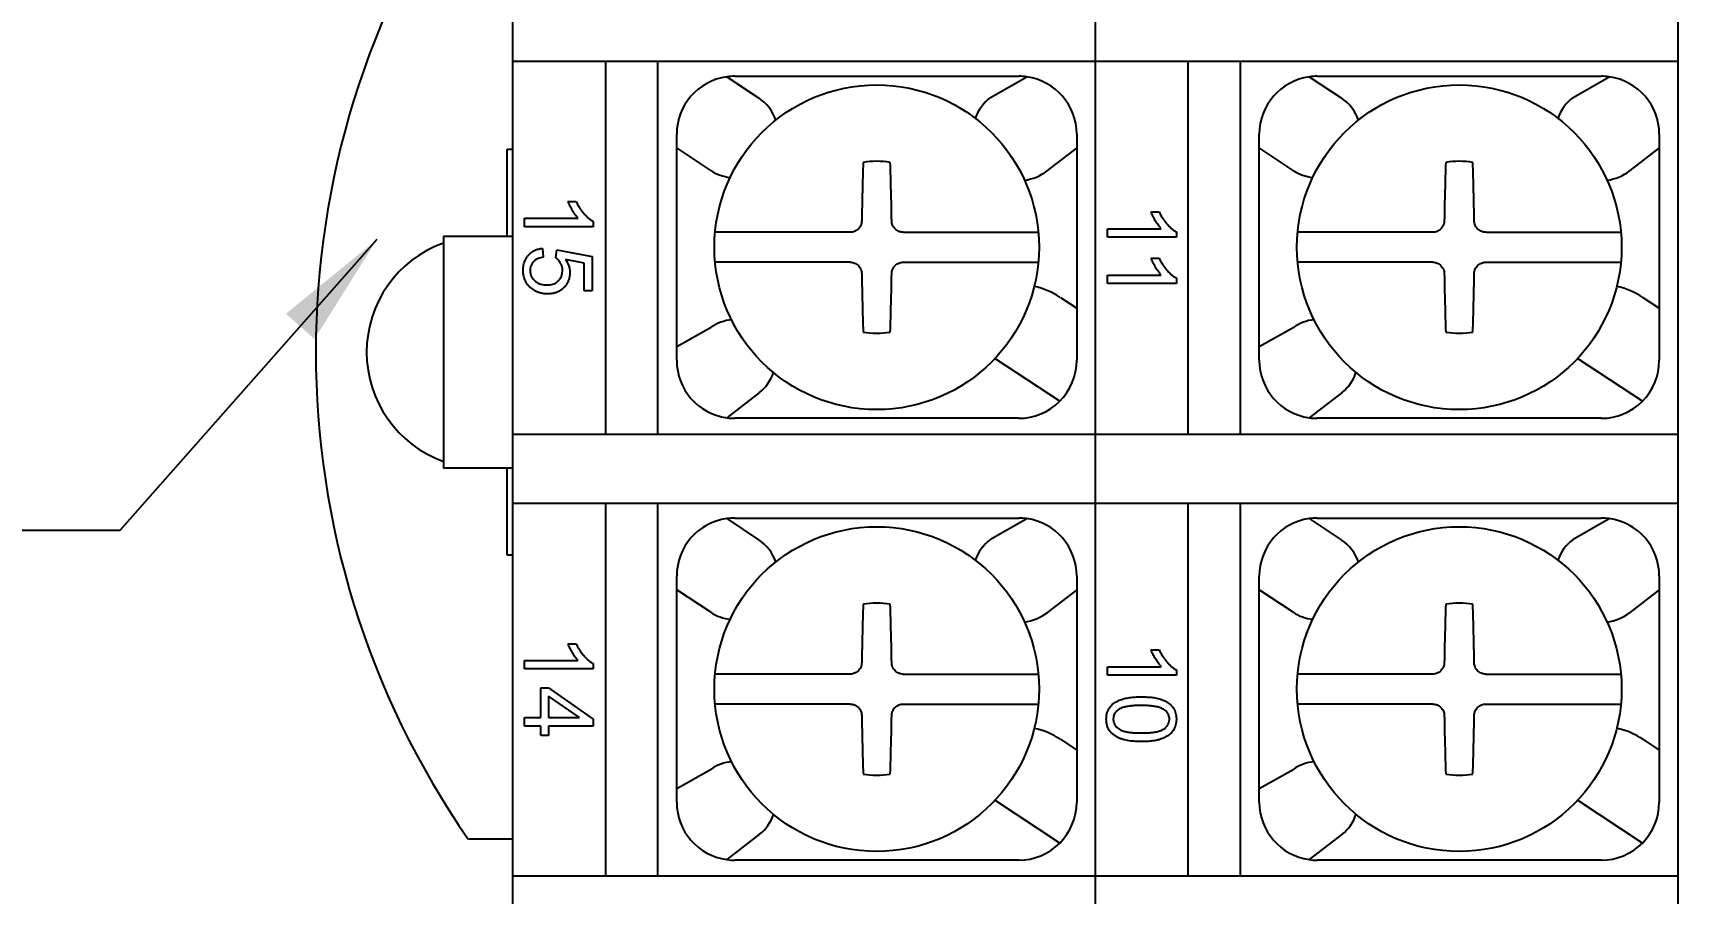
# Model space of a CAD drawing. Header units: millimetres. Extents: x 3108 to 3521, y -1583 to -1296.
# Drawn here: x 3199.62 to 3228, y -1423.5 to -1408.67 of the extents above; entities that cross this region are included whole.
import ezdxf

# ---------------------------------------------------------------- set-up
doc = ezdxf.new("R2010")
doc.units = ezdxf.units.MM
doc.styles.add('굴림', font='', dxfattribs={"width": 0.9})
doc.styles.get('굴림').set_extended_font_data('GulimChe')
doc.dimstyles.new('ISO-25', dxfattribs={"dimtxt": 1.7, "dimasz": 2, "dimexe": 1.25, "dimexo": 2, "dimtad": 1, "dimzin": 9, "dimdsep": 46, "dimtxsty": '굴림', "dimcen": 2.5, "dimclrd": 4, "dimclre": 4, "dimclrt": 4, "dimadec": 0, "dimazin": 0, "dimtfac": 1, "dimtmove": 0, "dimatfit": 3, "dimfxl": 1, "dimarcsym": 0})

# ---------------------------------------------------------------- blocks, each defined once
blk = doc.blocks.new('*D47')
at = {"color": 4, "lineweight": -2, "ltscale": 0.3, "transparency": 16777216}
for p, q in [((3195.807, -1424.073), (3195.807, -1422.073)), ((3201.405, -1426.073), (3194.557, -1426.073)), ((3195.807, -1426.073), (3195.807, -1430.273)), ((3201.405, -1430.273), (3194.557, -1430.273)), ((3195.807, -1432.273), (3195.807, -1434.273))]:
    blk.add_line(p, q, dxfattribs=at)
at = {"color": 4, "ltscale": 0.3, "transparency": 16777216}
for points in [[(3195.474, -1424.073), (3196.141, -1424.073), (3195.807, -1426.073)], [(3195.474, -1432.273), (3196.141, -1432.273), (3195.807, -1430.273)]]:
    blk.add_solid(points, dxfattribs=at)
at = {"layer": 'DEFPOINTS', "color": 0, "ltscale": 0.3, "transparency": 16777216}
for p in [(3203.405, -1426.073), (3195.807, -1430.273), (3203.405, -1430.273)]:
    blk.add_point(p, dxfattribs=at)
at = {"color": 4, "ltscale": 0.3, "transparency": 16777216, "insert": (3194.311, -1428.173), "char_height": 1.7, "attachment_point": 5, "rotation": 90, "style": '굴림'}
blk.add_mtext('4.2', dxfattribs=at)

msp = doc.modelspace()

# ---------------------------------------------------------------- linework, layer by layer
for p, q in [((3228.005, -1432.173), (3228.005, -1400.173)), ((3207.905, -1409.16), (3207.905, -1407.965)), ((3217.955, -1409.159), (3217.955, -1407.966)), ((3207.905, -1409.156), (3228.005, -1409.156)), ((3207.905, -1409.171), (3207.905, -1409.16)), ((3207.905, -1409.179), (3207.905, -1409.171)), ((3207.905, -1415.567), (3207.905, -1409.179)), ((3209.505, -1415.59), (3209.505, -1409.156)), ((3210.405, -1415.59), (3210.405, -1409.156)), ((3211.592, -1409.422), (3212.143, -1409.787)), ((3211.73, -1409.413), (3216.63, -1409.413)), ((3216.142, -1409.78), (3216.768, -1409.422)), ((3217.955, -1415.59), (3217.955, -1409.156)), ((3219.555, -1415.59), (3219.555, -1409.156)), ((3220.455, -1415.59), (3220.455, -1409.156)), ((3221.642, -1409.422), (3222.193, -1409.787)), ((3221.78, -1409.413), (3226.68, -1409.413)), ((3226.192, -1409.78), (3226.818, -1409.422)), ((3210.73, -1410.651), (3210.73, -1410.413)), ((3217.63, -1410.413), (3217.63, -1410.651)), ((3220.78, -1410.651), (3220.78, -1410.413)), ((3227.68, -1410.413), (3227.68, -1410.651)), ((3207.805, -1412.173), (3207.805, -1410.673)), ((3207.805, -1410.673), (3207.905, -1410.673)), ((3211.316, -1411.038), (3210.73, -1410.651)), ((3210.73, -1414.075), (3210.73, -1410.651)), ((3217.63, -1410.651), (3217.117, -1411.046)), ((3217.63, -1410.651), (3217.63, -1413.414)), ((3221.366, -1411.038), (3220.78, -1410.651)), ((3220.78, -1414.075), (3220.78, -1410.651)), ((3227.68, -1410.651), (3227.167, -1411.046)), ((3227.68, -1410.651), (3227.68, -1413.414)), ((3208.853, -1411.573), (3208.994, -1411.573)), ((3208.101, -1412.01), (3208.101, -1411.864)), ((3208.101, -1411.864), (3209.028, -1411.864)), ((3209.291, -1411.916), (3209.291, -1412.01)), ((3218.912, -1411.753), (3219.052, -1411.753)), ((3206.705, -1412.173), (3207.905, -1412.173)), ((3206.705, -1412.173), (3206.705, -1416.173)), ((3209.291, -1412.01), (3208.101, -1412.01)), ((3218.16, -1412.044), (3219.087, -1412.044)), ((3218.16, -1412.19), (3218.16, -1412.044)), ((3219.35, -1412.19), (3218.16, -1412.19)), ((3219.35, -1412.096), (3219.35, -1412.19)), ((3208.412, -1412.382), (3208.425, -1412.535)), ((3208.644, -1412.545), (3208.662, -1412.408)), ((3208.662, -1412.408), (3209.27, -1412.523)), ((3209.27, -1412.523), (3209.27, -1413.112)), ((3218.912, -1412.551), (3219.052, -1412.551)), ((3209.131, -1412.64), (3208.813, -1412.576)), ((3209.131, -1413.112), (3209.131, -1412.64)), ((3209.27, -1413.112), (3209.131, -1413.112)), ((3218.16, -1412.842), (3219.087, -1412.842)), ((3218.16, -1412.988), (3218.16, -1412.842)), ((3219.35, -1412.988), (3218.16, -1412.988)), ((3219.35, -1412.894), (3219.35, -1412.988)), ((3217.348, -1413.227), (3217.63, -1413.414)), ((3227.398, -1413.227), (3227.68, -1413.414)), ((3217.63, -1413.414), (3217.63, -1414.313)), ((3227.68, -1413.414), (3227.68, -1414.313)), ((3210.73, -1414.075), (3211.323, -1413.743)), ((3220.78, -1414.075), (3221.373, -1413.743)), ((3210.73, -1414.313), (3210.73, -1414.075)), ((3220.78, -1414.313), (3220.78, -1414.075)), ((3217.338, -1415.019), (3216.22, -1414.28)), ((3227.388, -1415.019), (3226.27, -1414.28)), ((3212.157, -1414.867), (3211.592, -1415.303)), ((3222.207, -1414.867), (3221.642, -1415.303)), ((3216.63, -1415.313), (3211.73, -1415.313)), ((3226.68, -1415.313), (3221.78, -1415.313)), ((3207.905, -1415.574), (3207.905, -1415.567)), ((3207.905, -1415.585), (3207.905, -1415.574)), ((3207.905, -1416.78), (3207.905, -1415.585)), ((3228.005, -1415.59), (3207.905, -1415.59)), ((3217.955, -1415.574), (3217.955, -1415.566)), ((3217.955, -1415.586), (3217.955, -1415.574)), ((3217.955, -1416.779), (3217.955, -1415.586)), ((3207.905, -1416.173), (3206.705, -1416.173)), ((3207.805, -1417.673), (3207.805, -1416.173)), ((3207.905, -1416.776), (3228.005, -1416.776)), ((3207.905, -1416.791), (3207.905, -1416.78)), ((3207.905, -1416.799), (3207.905, -1416.791)), ((3207.905, -1423.187), (3207.905, -1416.799)), ((3209.505, -1423.21), (3209.505, -1416.776)), ((3210.405, -1423.21), (3210.405, -1416.776)), ((3217.955, -1423.186), (3217.955, -1416.776)), ((3219.555, -1423.21), (3219.555, -1416.776)), ((3220.455, -1423.21), (3220.455, -1416.776)), ((3211.592, -1417.042), (3212.143, -1417.407)), ((3211.73, -1417.033), (3216.63, -1417.033)), ((3216.142, -1417.4), (3216.768, -1417.042)), ((3221.642, -1417.042), (3222.193, -1417.407)), ((3221.78, -1417.033), (3226.68, -1417.033)), ((3226.192, -1417.4), (3226.818, -1417.042)), ((3207.905, -1417.673), (3207.805, -1417.673)), ((3210.73, -1418.271), (3210.73, -1418.033)), ((3217.63, -1418.033), (3217.63, -1418.271)), ((3220.78, -1418.271), (3220.78, -1418.033)), ((3227.68, -1418.033), (3227.68, -1418.271)), ((3211.316, -1418.658), (3210.73, -1418.271)), ((3210.73, -1421.695), (3210.73, -1418.271)), ((3217.63, -1418.271), (3217.117, -1418.666)), ((3217.63, -1418.271), (3217.63, -1421.034)), ((3221.366, -1418.658), (3220.78, -1418.271)), ((3220.78, -1421.695), (3220.78, -1418.271)), ((3227.68, -1418.271), (3227.167, -1418.666)), ((3227.68, -1418.271), (3227.68, -1421.034)), ((3208.853, -1419.2), (3208.994, -1419.2)), ((3218.912, -1419.308), (3219.053, -1419.308)), ((3208.101, -1419.491), (3209.028, -1419.491)), ((3208.101, -1419.636), (3208.101, -1419.491)), ((3209.291, -1419.636), (3208.101, -1419.636)), ((3209.291, -1419.542), (3209.291, -1419.636)), ((3218.161, -1419.599), (3219.087, -1419.599)), ((3218.161, -1419.744), (3218.161, -1419.599)), ((3219.35, -1419.65), (3219.35, -1419.744)), ((3219.35, -1419.744), (3218.161, -1419.744)), ((3208.385, -1419.961), (3208.518, -1419.961)), ((3208.385, -1420.475), (3208.385, -1419.961)), ((3208.518, -1419.961), (3209.286, -1420.502)), ((3209.053, -1420.475), (3208.518, -1420.104)), ((3208.518, -1420.104), (3208.518, -1420.475)), ((3208.101, -1420.475), (3208.385, -1420.475)), ((3208.101, -1420.621), (3208.101, -1420.475)), ((3208.518, -1420.475), (3209.053, -1420.475)), ((3209.286, -1420.502), (3209.286, -1420.621)), ((3208.385, -1420.621), (3208.101, -1420.621)), ((3208.385, -1420.781), (3208.385, -1420.621)), ((3208.518, -1420.781), (3208.385, -1420.781)), ((3209.286, -1420.621), (3208.518, -1420.621)), ((3208.518, -1420.621), (3208.518, -1420.781)), ((3217.348, -1420.847), (3217.63, -1421.034)), ((3217.63, -1421.034), (3217.63, -1421.933)), ((3227.398, -1420.847), (3227.68, -1421.034)), ((3227.68, -1421.034), (3227.68, -1421.933)), ((3210.73, -1421.695), (3211.323, -1421.363)), ((3220.78, -1421.695), (3221.373, -1421.363)), ((3210.73, -1421.933), (3210.73, -1421.695)), ((3217.338, -1422.639), (3216.22, -1421.9)), ((3220.78, -1421.933), (3220.78, -1421.695)), ((3227.388, -1422.639), (3226.27, -1421.9)), ((3212.157, -1422.487), (3211.592, -1422.923)), ((3222.207, -1422.487), (3221.642, -1422.923)), ((3207.905, -1422.573), (3207.135, -1422.573)), ((3216.63, -1422.933), (3211.73, -1422.933)), ((3226.68, -1422.933), (3221.78, -1422.933)), ((3207.905, -1423.194), (3207.905, -1423.187)), ((3207.905, -1423.205), (3207.905, -1423.194)), ((3207.905, -1424.4), (3207.905, -1423.205)), ((3228.005, -1423.21), (3207.905, -1423.21)), ((3217.955, -1423.194), (3217.955, -1423.186)), ((3217.955, -1423.206), (3217.955, -1423.194)), ((3217.955, -1424.399), (3217.955, -1423.206))]:
    msp.add_line(p, q)
at = {"ltscale": 0.3}
for p, q in [((3213.724, -1412.105), (3211.392, -1412.105)), ((3214.636, -1412.105), (3216.968, -1412.105)), ((3223.774, -1412.105), (3221.442, -1412.105)), ((3224.686, -1412.105), (3227.018, -1412.105)), ((3213.724, -1412.621), (3211.392, -1412.621)), ((3214.636, -1412.621), (3216.968, -1412.621)), ((3223.774, -1412.621), (3221.442, -1412.621)), ((3224.686, -1412.621), (3227.018, -1412.621)), ((3213.724, -1419.725), (3211.392, -1419.725)), ((3214.636, -1419.725), (3216.968, -1419.725)), ((3223.774, -1419.725), (3221.442, -1419.725)), ((3224.686, -1419.725), (3227.018, -1419.725)), ((3213.724, -1420.241), (3211.392, -1420.241)), ((3214.636, -1420.241), (3216.968, -1420.241)), ((3223.774, -1420.241), (3221.442, -1420.241)), ((3224.686, -1420.241), (3227.018, -1420.241))]:
    msp.add_line(p, q, dxfattribs=at)
for centre in [(3214.18, -1412.363), (3224.23, -1412.363), (3214.18, -1419.983), (3224.23, -1419.983)]:
    msp.add_circle(centre, 2.8)
for centre, radius, start, end in [((3219.234, -1414.173), 14.73, 145.2303, 214.7697), ((3211.73, -1410.413), 1, 97.9442, 180), ((3211.73, -1410.413), 1, 90, 97.9442), ((3216.63, -1410.413), 1, 82.0558, 90), ((3216.63, -1410.413), 1, 0, 82.0558), ((3221.78, -1410.413), 1, 97.9442, 180), ((3221.78, -1410.413), 1, 90, 97.9442), ((3226.68, -1410.413), 1, 82.0558, 90), ((3226.68, -1410.413), 1, 0, 82.0558), ((3211.73, -1410.413), 0.75, 18.9259, 56.5346), ((3216.63, -1410.413), 0.799, 127.6139, 159.8732), ((3221.78, -1410.413), 0.75, 18.9259, 56.5346), ((3226.68, -1410.413), 0.799, 127.6139, 159.8732), ((3211.73, -1410.413), 0.75, 236.5346, 264.0409), ((3214.18, -1412.363), 1.483, 80.9605, 99.0395), ((3216.63, -1410.413), 0.799, 277.163, 307.6139), ((3221.78, -1410.413), 0.75, 236.5346, 264.0409), ((3224.23, -1412.363), 1.483, 80.9605, 99.0395), ((3226.68, -1410.413), 0.799, 277.163, 307.6139), ((3207.38, -1414.173), 2, 109.7312, 250.2688), ((3216.63, -1414.313), 1.301, 56.5346, 78.1574), ((3226.68, -1414.313), 1.301, 56.5346, 78.1574), ((3211.73, -1414.313), 0.7, 94.4638, 125.5396), ((3221.78, -1414.313), 0.7, 94.4638, 125.5396), ((3214.18, -1412.363), 1.483, 260.9605, 279.0395), ((3224.23, -1412.363), 1.483, 260.9605, 279.0395), ((3211.73, -1414.313), 1, 180, 262.0558), ((3211.73, -1414.313), 0.7, 307.6139, 342.568), ((3216.63, -1414.313), 1, 315.0814, 0), ((3221.78, -1414.313), 1, 180, 262.0558), ((3221.78, -1414.313), 0.7, 307.6139, 342.568), ((3226.68, -1414.313), 1, 315.0814, 0), ((3216.63, -1414.313), 1, 270, 315.0814), ((3226.68, -1414.313), 1, 270, 315.0814), ((3211.73, -1414.313), 1, 262.0558, 270), ((3221.78, -1414.313), 1, 262.0558, 270), ((3211.73, -1418.033), 1, 97.9442, 180), ((3211.73, -1418.033), 1, 90, 97.9442), ((3216.63, -1418.033), 1, 82.0558, 90), ((3216.63, -1418.033), 1, 0, 82.0558), ((3221.78, -1418.033), 1, 97.9442, 180), ((3221.78, -1418.033), 1, 90, 97.9442), ((3226.68, -1418.033), 1, 82.0558, 90), ((3226.68, -1418.033), 1, 0, 82.0558), ((3211.73, -1418.033), 0.75, 18.9259, 56.5346), ((3216.63, -1418.033), 0.799, 127.6139, 159.8732), ((3221.78, -1418.033), 0.75, 18.9259, 56.5346), ((3226.68, -1418.033), 0.799, 127.6139, 159.8732), ((3214.18, -1419.983), 1.483, 80.9605, 99.0395), ((3224.23, -1419.983), 1.483, 80.9605, 99.0395), ((3211.73, -1418.033), 0.75, 236.5346, 264.0409), ((3216.63, -1418.033), 0.799, 277.163, 307.6139), ((3221.78, -1418.033), 0.75, 236.5346, 264.0409), ((3226.68, -1418.033), 0.799, 277.163, 307.6139), ((3216.63, -1421.933), 1.301, 56.5346, 78.1574), ((3226.68, -1421.933), 1.301, 56.5346, 78.1574), ((3211.73, -1421.933), 0.7, 94.4638, 125.5396), ((3221.78, -1421.933), 0.7, 94.4638, 125.5396), ((3214.18, -1419.983), 1.483, 260.9605, 279.0395), ((3224.23, -1419.983), 1.483, 260.9605, 279.0395), ((3211.73, -1421.933), 1, 180, 262.0558), ((3211.73, -1421.933), 0.7, 307.6139, 342.568), ((3216.63, -1421.933), 1, 315.0814, 0), ((3221.78, -1421.933), 1, 180, 262.0558), ((3221.78, -1421.933), 0.7, 307.6139, 342.568), ((3226.68, -1421.933), 1, 315.0814, 0), ((3216.63, -1421.933), 1, 270, 315.0814), ((3226.68, -1421.933), 1, 270, 315.0814), ((3211.73, -1421.933), 1, 262.0558, 270), ((3221.78, -1421.933), 1, 262.0558, 270)]:
    msp.add_arc(centre, radius, start, end)
for centre, major_axis, start_param, end_param in [((3214.352, -1412.364), (0.039, 4.997), 1.273815, 1.479878), ((3214.008, -1412.364), (0.039, -4.997), 1.661715, 1.867778), ((3224.402, -1412.364), (0.039, 4.997), 1.273815, 1.479878), ((3224.058, -1412.364), (0.039, -4.997), 1.661715, 1.867778), ((3214.352, -1412.361), (-0.039, 4.997), 1.661715, 1.867778), ((3214.008, -1412.361), (-0.039, -4.997), 1.273815, 1.479878), ((3224.402, -1412.361), (-0.039, 4.997), 1.661715, 1.867778), ((3224.058, -1412.361), (-0.039, -4.997), 1.273815, 1.479878), ((3214.352, -1419.984), (0.039, 4.997), 1.273815, 1.479878), ((3214.008, -1419.984), (0.039, -4.997), 1.661715, 1.867778), ((3224.402, -1419.984), (0.039, 4.997), 1.273815, 1.479878), ((3224.058, -1419.984), (0.039, -4.997), 1.661715, 1.867778), ((3214.352, -1419.981), (-0.039, 4.997), 1.661715, 1.867778), ((3214.008, -1419.981), (-0.039, -4.997), 1.273815, 1.479878), ((3224.402, -1419.981), (-0.039, 4.997), 1.661715, 1.867778), ((3224.058, -1419.981), (-0.039, -4.997), 1.273815, 1.479878)]:
    msp.add_ellipse(centre, major_axis=major_axis, ratio=0.087156, start_param=start_param, end_param=end_param)
for points, knots in [([(3209.028, -1411.864), (3209.009, -1411.844), (3208.991, -1411.821), (3208.958, -1411.775), (3208.943, -1411.751), (3208.914, -1411.702), (3208.9, -1411.677), (3208.875, -1411.626), (3208.863, -1411.6), (3208.853, -1411.573)], [0, 0, 0, 0, 0.25, 0.25, 0.5, 0.5, 0.75, 0.75, 1, 1, 1, 1]), ([(3208.994, -1411.573), (3209.01, -1411.608), (3209.028, -1411.642), (3209.059, -1411.691), (3209.07, -1411.707), (3209.092, -1411.738), (3209.104, -1411.753), (3209.129, -1411.783), (3209.142, -1411.797), (3209.168, -1411.825), (3209.182, -1411.838), (3209.211, -1411.864), (3209.241, -1411.887), (3209.274, -1411.907), (3209.291, -1411.916)], [0, 0, 0, 0, 0.25, 0.25, 0.375, 0.375, 0.5, 0.5, 0.625, 0.625, 0.75, 0.75, 0.875, 1, 1, 1, 1]), ([(3213.922, -1411.907), (3213.921, -1411.92), (3213.92, -1411.933), (3213.916, -1411.951), (3213.914, -1411.958), (3213.911, -1411.97), (3213.908, -1411.976), (3213.901, -1411.994), (3213.895, -1412.005), (3213.88, -1412.026), (3213.872, -1412.037), (3213.854, -1412.055), (3213.844, -1412.063), (3213.828, -1412.074), (3213.822, -1412.077), (3213.811, -1412.083), (3213.805, -1412.086), (3213.788, -1412.094), (3213.775, -1412.097), (3213.75, -1412.103), (3213.737, -1412.104), (3213.724, -1412.105)], [0, 0, 0, 0, 0.125, 0.125, 0.1875, 0.1875, 0.25, 0.25, 0.375, 0.375, 0.5, 0.5, 0.625, 0.625, 0.6875, 0.6875, 0.75, 0.75, 0.875, 0.875, 1, 1, 1, 1]), ([(3214.636, -1412.105), (3214.623, -1412.104), (3214.61, -1412.103), (3214.591, -1412.099), (3214.585, -1412.097), (3214.573, -1412.093), (3214.567, -1412.091), (3214.549, -1412.084), (3214.537, -1412.078), (3214.516, -1412.063), (3214.506, -1412.055), (3214.488, -1412.037), (3214.48, -1412.027), (3214.469, -1412.011), (3214.465, -1412.005), (3214.459, -1411.994), (3214.456, -1411.988), (3214.449, -1411.97), (3214.445, -1411.958), (3214.44, -1411.933), (3214.438, -1411.92), (3214.438, -1411.907)], [0, 0, 0, 0, 0.125, 0.125, 0.1875, 0.1875, 0.25, 0.25, 0.375, 0.375, 0.5, 0.5, 0.625, 0.625, 0.6875, 0.6875, 0.75, 0.75, 0.875, 0.875, 1, 1, 1, 1]), ([(3219.087, -1412.044), (3219.067, -1412.024), (3219.05, -1412.001), (3219.017, -1411.955), (3219.001, -1411.931), (3218.972, -1411.882), (3218.959, -1411.857), (3218.933, -1411.806), (3218.922, -1411.78), (3218.912, -1411.753)], [0, 0, 0, 0, 0.25, 0.25, 0.5, 0.5, 0.75, 0.75, 1, 1, 1, 1]), ([(3219.052, -1411.753), (3219.069, -1411.788), (3219.087, -1411.822), (3219.118, -1411.871), (3219.128, -1411.887), (3219.151, -1411.918), (3219.163, -1411.933), (3219.187, -1411.963), (3219.2, -1411.977), (3219.227, -1412.005), (3219.241, -1412.018), (3219.27, -1412.044), (3219.3, -1412.067), (3219.332, -1412.087), (3219.35, -1412.096)], [0, 0, 0, 0, 0.25, 0.25, 0.375, 0.375, 0.5, 0.5, 0.625, 0.625, 0.75, 0.75, 0.875, 1, 1, 1, 1]), ([(3223.972, -1411.907), (3223.971, -1411.92), (3223.97, -1411.933), (3223.966, -1411.951), (3223.964, -1411.958), (3223.961, -1411.97), (3223.958, -1411.976), (3223.951, -1411.994), (3223.945, -1412.005), (3223.93, -1412.026), (3223.922, -1412.037), (3223.904, -1412.055), (3223.894, -1412.063), (3223.878, -1412.074), (3223.872, -1412.077), (3223.861, -1412.083), (3223.855, -1412.086), (3223.838, -1412.094), (3223.825, -1412.097), (3223.8, -1412.103), (3223.787, -1412.104), (3223.774, -1412.105)], [0, 0, 0, 0, 0.125, 0.125, 0.1875, 0.1875, 0.25, 0.25, 0.375, 0.375, 0.5, 0.5, 0.625, 0.625, 0.6875, 0.6875, 0.75, 0.75, 0.875, 0.875, 1, 1, 1, 1]), ([(3224.686, -1412.105), (3224.673, -1412.104), (3224.66, -1412.103), (3224.641, -1412.099), (3224.635, -1412.097), (3224.623, -1412.093), (3224.617, -1412.091), (3224.599, -1412.084), (3224.587, -1412.078), (3224.566, -1412.063), (3224.556, -1412.055), (3224.538, -1412.037), (3224.53, -1412.027), (3224.519, -1412.011), (3224.515, -1412.005), (3224.509, -1411.994), (3224.506, -1411.988), (3224.499, -1411.97), (3224.495, -1411.958), (3224.49, -1411.933), (3224.488, -1411.92), (3224.488, -1411.907)], [0, 0, 0, 0, 0.125, 0.125, 0.1875, 0.1875, 0.25, 0.25, 0.375, 0.375, 0.5, 0.5, 0.625, 0.625, 0.6875, 0.6875, 0.75, 0.75, 0.875, 0.875, 1, 1, 1, 1]), ([(3208.813, -1412.576), (3208.834, -1412.606), (3208.852, -1412.639), (3208.871, -1412.691), (3208.876, -1412.709), (3208.883, -1412.745), (3208.886, -1412.763), (3208.888, -1412.8), (3208.887, -1412.819), (3208.884, -1412.856), (3208.878, -1412.892), (3208.867, -1412.927), (3208.856, -1412.953), (3208.852, -1412.962), (3208.843, -1412.978), (3208.839, -1412.986), (3208.824, -1413.01), (3208.813, -1413.024), (3208.789, -1413.053), (3208.776, -1413.066), (3208.748, -1413.09), (3208.726, -1413.107), (3208.702, -1413.121), (3208.685, -1413.129), (3208.677, -1413.133), (3208.651, -1413.144), (3208.634, -1413.15), (3208.607, -1413.157), (3208.598, -1413.159), (3208.579, -1413.162), (3208.57, -1413.164), (3208.543, -1413.167), (3208.524, -1413.168), (3208.487, -1413.168), (3208.469, -1413.167), (3208.441, -1413.165), (3208.432, -1413.163), (3208.414, -1413.16), (3208.405, -1413.159), (3208.378, -1413.152), (3208.36, -1413.147), (3208.325, -1413.135), (3208.309, -1413.127), (3208.284, -1413.114), (3208.276, -1413.11), (3208.261, -1413.1), (3208.253, -1413.095), (3208.23, -1413.079), (3208.216, -1413.067), (3208.189, -1413.042), (3208.176, -1413.029), (3208.158, -1413.007), (3208.153, -1413), (3208.142, -1412.984), (3208.137, -1412.976), (3208.123, -1412.952), (3208.115, -1412.936), (3208.105, -1412.91), (3208.102, -1412.901), (3208.097, -1412.884), (3208.094, -1412.875), (3208.088, -1412.847), (3208.085, -1412.829), (3208.082, -1412.792), (3208.081, -1412.774), (3208.081, -1412.746), (3208.082, -1412.737), (3208.083, -1412.718), (3208.084, -1412.709), (3208.089, -1412.663), (3208.098, -1412.627), (3208.12, -1412.576), (3208.129, -1412.559), (3208.148, -1412.528), (3208.159, -1412.513), (3208.172, -1412.499)], [0, 0, 0, 0, 0.0625, 0.0625, 0.09375, 0.09375, 0.125, 0.125, 0.15625, 0.15625, 0.1875, 0.21875, 0.21875, 0.234375, 0.234375, 0.25, 0.25, 0.28125, 0.28125, 0.3125, 0.3125, 0.34375, 0.359375, 0.359375, 0.375, 0.375, 0.40625, 0.40625, 0.421875, 0.421875, 0.4375, 0.4375, 0.46875, 0.46875, 0.5, 0.5, 0.515625, 0.515625, 0.53125, 0.53125, 0.5625, 0.5625, 0.59375, 0.59375, 0.609375, 0.609375, 0.625, 0.625, 0.65625, 0.65625, 0.6875, 0.6875, 0.703125, 0.703125, 0.71875, 0.71875, 0.75, 0.75, 0.765625, 0.765625, 0.78125, 0.78125, 0.8125, 0.8125, 0.84375, 0.84375, 0.859375, 0.859375, 0.875, 0.875, 0.9375, 0.9375, 0.96875, 0.96875, 1, 1, 1, 1]), ([(3208.172, -1412.499), (3208.187, -1412.482), (3208.204, -1412.466), (3208.231, -1412.446), (3208.24, -1412.439), (3208.26, -1412.428), (3208.27, -1412.422), (3208.29, -1412.412), (3208.301, -1412.408), (3208.322, -1412.4), (3208.333, -1412.397), (3208.366, -1412.388), (3208.389, -1412.385), (3208.412, -1412.382)], [0, 0, 0, 0, 0.25, 0.25, 0.375, 0.375, 0.5, 0.5, 0.625, 0.625, 0.75, 0.75, 1, 1, 1, 1]), ([(3208.425, -1412.535), (3208.395, -1412.54), (3208.365, -1412.547), (3208.331, -1412.562), (3208.324, -1412.565), (3208.31, -1412.572), (3208.297, -1412.58), (3208.285, -1412.588), (3208.273, -1412.598), (3208.268, -1412.603), (3208.251, -1412.619), (3208.242, -1412.631), (3208.23, -1412.65), (3208.226, -1412.657), (3208.219, -1412.671), (3208.216, -1412.678), (3208.209, -1412.699), (3208.205, -1412.714), (3208.202, -1412.736), (3208.201, -1412.744), (3208.201, -1412.759), (3208.201, -1412.767), (3208.201, -1412.782), (3208.202, -1412.789), (3208.204, -1412.804), (3208.205, -1412.812), (3208.21, -1412.834), (3208.215, -1412.848), (3208.225, -1412.869), (3208.228, -1412.875), (3208.236, -1412.889), (3208.24, -1412.895), (3208.253, -1412.913), (3208.263, -1412.925), (3208.28, -1412.941), (3208.285, -1412.946), (3208.297, -1412.955), (3208.315, -1412.969), (3208.335, -1412.98), (3208.356, -1412.989), (3208.363, -1412.992), (3208.377, -1412.997), (3208.399, -1413.004), (3208.421, -1413.008), (3208.451, -1413.012), (3208.466, -1413.013), (3208.496, -1413.014), (3208.511, -1413.013), (3208.541, -1413.011), (3208.556, -1413.008), (3208.586, -1413.002), (3208.6, -1412.997), (3208.621, -1412.988), (3208.628, -1412.985), (3208.641, -1412.978), (3208.648, -1412.974), (3208.667, -1412.961), (3208.679, -1412.952), (3208.695, -1412.936), (3208.7, -1412.93), (3208.709, -1412.918), (3208.714, -1412.912), (3208.727, -1412.893), (3208.734, -1412.88), (3208.742, -1412.859), (3208.745, -1412.852), (3208.749, -1412.837), (3208.751, -1412.83), (3208.756, -1412.808), (3208.757, -1412.793), (3208.759, -1412.763), (3208.759, -1412.747), (3208.756, -1412.717), (3208.753, -1412.703), (3208.747, -1412.681), (3208.745, -1412.674), (3208.739, -1412.66), (3208.736, -1412.653), (3208.729, -1412.639), (3208.726, -1412.632), (3208.718, -1412.62), (3208.71, -1412.607), (3208.7, -1412.595), (3208.69, -1412.584), (3208.685, -1412.578), (3208.668, -1412.562), (3208.657, -1412.553), (3208.644, -1412.545)], [0, 0, 0, 0, 0.0625, 0.0625, 0.078125, 0.078125, 0.09375, 0.109375, 0.109375, 0.125, 0.125, 0.15625, 0.15625, 0.171875, 0.171875, 0.1875, 0.1875, 0.21875, 0.21875, 0.234375, 0.234375, 0.25, 0.25, 0.265625, 0.265625, 0.28125, 0.28125, 0.3125, 0.3125, 0.328125, 0.328125, 0.34375, 0.34375, 0.375, 0.375, 0.390625, 0.390625, 0.40625, 0.4375, 0.4375, 0.453125, 0.453125, 0.46875, 0.5, 0.5, 0.53125, 0.53125, 0.5625, 0.5625, 0.59375, 0.59375, 0.625, 0.625, 0.640625, 0.640625, 0.65625, 0.65625, 0.6875, 0.6875, 0.703125, 0.703125, 0.71875, 0.71875, 0.75, 0.75, 0.765625, 0.765625, 0.78125, 0.78125, 0.8125, 0.8125, 0.84375, 0.84375, 0.875, 0.875, 0.890625, 0.890625, 0.90625, 0.90625, 0.921875, 0.921875, 0.9375, 0.953125, 0.953125, 0.96875, 0.96875, 1, 1, 1, 1]), ([(3219.087, -1412.842), (3219.067, -1412.822), (3219.05, -1412.799), (3219.017, -1412.753), (3219.001, -1412.729), (3218.972, -1412.68), (3218.959, -1412.655), (3218.933, -1412.604), (3218.922, -1412.578), (3218.912, -1412.551)], [0, 0, 0, 0, 0.25, 0.25, 0.5, 0.5, 0.75, 0.75, 1, 1, 1, 1]), ([(3219.052, -1412.551), (3219.069, -1412.586), (3219.087, -1412.62), (3219.118, -1412.669), (3219.128, -1412.685), (3219.151, -1412.716), (3219.163, -1412.731), (3219.187, -1412.761), (3219.2, -1412.775), (3219.227, -1412.803), (3219.241, -1412.816), (3219.27, -1412.841), (3219.3, -1412.865), (3219.332, -1412.885), (3219.35, -1412.894)], [0, 0, 0, 0, 0.25, 0.25, 0.375, 0.375, 0.5, 0.5, 0.625, 0.625, 0.75, 0.75, 0.875, 1, 1, 1, 1]), ([(3213.724, -1412.621), (3213.737, -1412.621), (3213.75, -1412.622), (3213.769, -1412.626), (3213.775, -1412.628), (3213.787, -1412.632), (3213.793, -1412.634), (3213.811, -1412.642), (3213.822, -1412.648), (3213.844, -1412.662), (3213.854, -1412.67), (3213.872, -1412.689), (3213.88, -1412.699), (3213.891, -1412.715), (3213.894, -1412.72), (3213.9, -1412.732), (3213.903, -1412.737), (3213.911, -1412.755), (3213.915, -1412.767), (3213.92, -1412.793), (3213.921, -1412.805), (3213.922, -1412.818)], [0, 0, 0, 0, 0.125, 0.125, 0.1875, 0.1875, 0.25, 0.25, 0.375, 0.375, 0.5, 0.5, 0.625, 0.625, 0.6875, 0.6875, 0.75, 0.75, 0.875, 0.875, 1, 1, 1, 1]), ([(3214.438, -1412.818), (3214.438, -1412.805), (3214.44, -1412.793), (3214.444, -1412.774), (3214.445, -1412.768), (3214.449, -1412.755), (3214.451, -1412.749), (3214.459, -1412.731), (3214.465, -1412.72), (3214.479, -1412.699), (3214.488, -1412.689), (3214.506, -1412.671), (3214.516, -1412.662), (3214.532, -1412.652), (3214.537, -1412.648), (3214.549, -1412.642), (3214.555, -1412.639), (3214.572, -1412.632), (3214.584, -1412.628), (3214.61, -1412.622), (3214.623, -1412.621), (3214.636, -1412.621)], [0, 0, 0, 0, 0.125, 0.125, 0.1875, 0.1875, 0.25, 0.25, 0.375, 0.375, 0.5, 0.5, 0.625, 0.625, 0.6875, 0.6875, 0.75, 0.75, 0.875, 0.875, 1, 1, 1, 1]), ([(3223.774, -1412.621), (3223.787, -1412.621), (3223.8, -1412.622), (3223.819, -1412.626), (3223.825, -1412.628), (3223.837, -1412.632), (3223.843, -1412.634), (3223.861, -1412.642), (3223.872, -1412.648), (3223.894, -1412.662), (3223.904, -1412.67), (3223.922, -1412.689), (3223.93, -1412.699), (3223.941, -1412.715), (3223.944, -1412.72), (3223.95, -1412.732), (3223.953, -1412.737), (3223.961, -1412.755), (3223.965, -1412.767), (3223.97, -1412.793), (3223.971, -1412.805), (3223.972, -1412.818)], [0, 0, 0, 0, 0.125, 0.125, 0.1875, 0.1875, 0.25, 0.25, 0.375, 0.375, 0.5, 0.5, 0.625, 0.625, 0.6875, 0.6875, 0.75, 0.75, 0.875, 0.875, 1, 1, 1, 1]), ([(3224.488, -1412.818), (3224.488, -1412.805), (3224.49, -1412.793), (3224.494, -1412.774), (3224.495, -1412.768), (3224.499, -1412.755), (3224.501, -1412.749), (3224.509, -1412.731), (3224.515, -1412.72), (3224.529, -1412.699), (3224.538, -1412.689), (3224.556, -1412.671), (3224.566, -1412.662), (3224.582, -1412.652), (3224.587, -1412.648), (3224.599, -1412.642), (3224.605, -1412.639), (3224.622, -1412.632), (3224.634, -1412.628), (3224.66, -1412.622), (3224.673, -1412.621), (3224.686, -1412.621)], [0, 0, 0, 0, 0.125, 0.125, 0.1875, 0.1875, 0.25, 0.25, 0.375, 0.375, 0.5, 0.5, 0.625, 0.625, 0.6875, 0.6875, 0.75, 0.75, 0.875, 0.875, 1, 1, 1, 1]), ([(3209.028, -1419.491), (3209.009, -1419.47), (3208.991, -1419.448), (3208.958, -1419.401), (3208.943, -1419.377), (3208.914, -1419.328), (3208.9, -1419.303), (3208.875, -1419.252), (3208.863, -1419.227), (3208.853, -1419.2)], [0, 0, 0, 0, 0.25, 0.25, 0.5, 0.5, 0.75, 0.75, 1, 1, 1, 1]), ([(3208.994, -1419.2), (3209.01, -1419.235), (3209.028, -1419.268), (3209.059, -1419.317), (3209.07, -1419.333), (3209.092, -1419.365), (3209.104, -1419.38), (3209.129, -1419.409), (3209.142, -1419.424), (3209.168, -1419.451), (3209.182, -1419.465), (3209.211, -1419.49), (3209.241, -1419.514), (3209.274, -1419.534), (3209.291, -1419.542)], [0, 0, 0, 0, 0.25, 0.25, 0.375, 0.375, 0.5, 0.5, 0.625, 0.625, 0.75, 0.75, 0.875, 1, 1, 1, 1]), ([(3219.087, -1419.599), (3219.068, -1419.578), (3219.05, -1419.556), (3219.017, -1419.509), (3219.002, -1419.485), (3218.973, -1419.436), (3218.959, -1419.411), (3218.934, -1419.361), (3218.922, -1419.335), (3218.912, -1419.308)], [0, 0, 0, 0, 0.25, 0.25, 0.5, 0.5, 0.75, 0.75, 1, 1, 1, 1]), ([(3219.053, -1419.308), (3219.069, -1419.343), (3219.087, -1419.377), (3219.118, -1419.426), (3219.129, -1419.442), (3219.151, -1419.473), (3219.163, -1419.488), (3219.188, -1419.517), (3219.201, -1419.532), (3219.227, -1419.559), (3219.241, -1419.573), (3219.27, -1419.598), (3219.3, -1419.622), (3219.332, -1419.642), (3219.35, -1419.65)], [0, 0, 0, 0, 0.25, 0.25, 0.375, 0.375, 0.5, 0.5, 0.625, 0.625, 0.75, 0.75, 0.875, 1, 1, 1, 1]), ([(3213.922, -1419.527), (3213.921, -1419.54), (3213.92, -1419.553), (3213.916, -1419.571), (3213.914, -1419.578), (3213.911, -1419.59), (3213.908, -1419.596), (3213.901, -1419.614), (3213.895, -1419.625), (3213.88, -1419.646), (3213.872, -1419.657), (3213.854, -1419.675), (3213.844, -1419.683), (3213.828, -1419.694), (3213.822, -1419.697), (3213.811, -1419.703), (3213.805, -1419.706), (3213.788, -1419.714), (3213.775, -1419.717), (3213.75, -1419.723), (3213.737, -1419.724), (3213.724, -1419.725)], [0, 0, 0, 0, 0.125, 0.125, 0.1875, 0.1875, 0.25, 0.25, 0.375, 0.375, 0.5, 0.5, 0.625, 0.625, 0.6875, 0.6875, 0.75, 0.75, 0.875, 0.875, 1, 1, 1, 1]), ([(3214.636, -1419.725), (3214.623, -1419.724), (3214.61, -1419.723), (3214.591, -1419.719), (3214.585, -1419.717), (3214.573, -1419.713), (3214.567, -1419.711), (3214.549, -1419.704), (3214.537, -1419.698), (3214.516, -1419.683), (3214.506, -1419.675), (3214.488, -1419.657), (3214.48, -1419.647), (3214.469, -1419.631), (3214.465, -1419.625), (3214.459, -1419.614), (3214.456, -1419.608), (3214.449, -1419.59), (3214.445, -1419.578), (3214.44, -1419.553), (3214.438, -1419.54), (3214.438, -1419.527)], [0, 0, 0, 0, 0.125, 0.125, 0.1875, 0.1875, 0.25, 0.25, 0.375, 0.375, 0.5, 0.5, 0.625, 0.625, 0.6875, 0.6875, 0.75, 0.75, 0.875, 0.875, 1, 1, 1, 1]), ([(3223.972, -1419.527), (3223.971, -1419.54), (3223.97, -1419.553), (3223.966, -1419.571), (3223.964, -1419.578), (3223.961, -1419.59), (3223.958, -1419.596), (3223.951, -1419.614), (3223.945, -1419.625), (3223.93, -1419.646), (3223.922, -1419.657), (3223.904, -1419.675), (3223.894, -1419.683), (3223.878, -1419.694), (3223.872, -1419.697), (3223.861, -1419.703), (3223.855, -1419.706), (3223.838, -1419.714), (3223.825, -1419.717), (3223.8, -1419.723), (3223.787, -1419.724), (3223.774, -1419.725)], [0, 0, 0, 0, 0.125, 0.125, 0.1875, 0.1875, 0.25, 0.25, 0.375, 0.375, 0.5, 0.5, 0.625, 0.625, 0.6875, 0.6875, 0.75, 0.75, 0.875, 0.875, 1, 1, 1, 1]), ([(3224.686, -1419.725), (3224.673, -1419.724), (3224.66, -1419.723), (3224.641, -1419.719), (3224.635, -1419.717), (3224.623, -1419.713), (3224.617, -1419.711), (3224.599, -1419.704), (3224.587, -1419.698), (3224.566, -1419.683), (3224.556, -1419.675), (3224.538, -1419.657), (3224.53, -1419.647), (3224.519, -1419.631), (3224.515, -1419.625), (3224.509, -1419.614), (3224.506, -1419.608), (3224.499, -1419.59), (3224.495, -1419.578), (3224.49, -1419.553), (3224.488, -1419.54), (3224.488, -1419.527)], [0, 0, 0, 0, 0.125, 0.125, 0.1875, 0.1875, 0.25, 0.25, 0.375, 0.375, 0.5, 0.5, 0.625, 0.625, 0.6875, 0.6875, 0.75, 0.75, 0.875, 0.875, 1, 1, 1, 1]), ([(3218.264, -1420.233), (3218.288, -1420.214), (3218.315, -1420.198), (3218.357, -1420.178), (3218.372, -1420.172), (3218.401, -1420.162), (3218.416, -1420.157), (3218.46, -1420.144), (3218.49, -1420.138), (3218.551, -1420.128), (3218.582, -1420.124), (3218.644, -1420.119), (3218.675, -1420.117), (3218.737, -1420.116), (3218.768, -1420.116), (3218.829, -1420.118), (3218.86, -1420.12), (3218.906, -1420.124), (3218.922, -1420.125), (3218.953, -1420.129), (3218.968, -1420.132), (3219.014, -1420.14), (3219.044, -1420.147), (3219.103, -1420.166), (3219.132, -1420.177), (3219.187, -1420.206), (3219.213, -1420.223), (3219.249, -1420.253), (3219.26, -1420.264), (3219.28, -1420.287), (3219.29, -1420.299), (3219.303, -1420.319), (3219.307, -1420.326), (3219.314, -1420.34), (3219.318, -1420.346), (3219.327, -1420.368), (3219.332, -1420.382), (3219.341, -1420.412), (3219.344, -1420.428), (3219.348, -1420.458), (3219.349, -1420.474), (3219.35, -1420.505), (3219.35, -1420.52), (3219.347, -1420.551), (3219.345, -1420.567), (3219.336, -1420.613), (3219.326, -1420.642), (3219.311, -1420.669)], [0, 0, 0, 0, 0.0625, 0.0625, 0.09375, 0.09375, 0.125, 0.125, 0.1875, 0.1875, 0.25, 0.25, 0.3125, 0.3125, 0.375, 0.375, 0.4375, 0.4375, 0.46875, 0.46875, 0.5, 0.5, 0.5625, 0.5625, 0.625, 0.625, 0.6875, 0.6875, 0.71875, 0.71875, 0.75, 0.75, 0.765625, 0.765625, 0.78125, 0.78125, 0.8125, 0.8125, 0.84375, 0.84375, 0.875, 0.875, 0.90625, 0.90625, 0.9375, 0.9375, 1, 1, 1, 1]), ([(3213.724, -1420.241), (3213.737, -1420.241), (3213.75, -1420.242), (3213.769, -1420.246), (3213.775, -1420.248), (3213.787, -1420.252), (3213.793, -1420.254), (3213.811, -1420.262), (3213.822, -1420.268), (3213.844, -1420.282), (3213.854, -1420.29), (3213.872, -1420.309), (3213.88, -1420.319), (3213.891, -1420.335), (3213.894, -1420.34), (3213.9, -1420.352), (3213.903, -1420.357), (3213.911, -1420.375), (3213.915, -1420.387), (3213.92, -1420.413), (3213.921, -1420.425), (3213.922, -1420.438)], [0, 0, 0, 0, 0.125, 0.125, 0.1875, 0.1875, 0.25, 0.25, 0.375, 0.375, 0.5, 0.5, 0.625, 0.625, 0.6875, 0.6875, 0.75, 0.75, 0.875, 0.875, 1, 1, 1, 1]), ([(3214.438, -1420.438), (3214.438, -1420.425), (3214.44, -1420.413), (3214.444, -1420.394), (3214.445, -1420.388), (3214.449, -1420.375), (3214.451, -1420.369), (3214.459, -1420.351), (3214.465, -1420.34), (3214.479, -1420.319), (3214.488, -1420.309), (3214.506, -1420.291), (3214.516, -1420.282), (3214.532, -1420.272), (3214.537, -1420.268), (3214.549, -1420.262), (3214.555, -1420.259), (3214.572, -1420.252), (3214.584, -1420.248), (3214.61, -1420.242), (3214.623, -1420.241), (3214.636, -1420.241)], [0, 0, 0, 0, 0.125, 0.125, 0.1875, 0.1875, 0.25, 0.25, 0.375, 0.375, 0.5, 0.5, 0.625, 0.625, 0.6875, 0.6875, 0.75, 0.75, 0.875, 0.875, 1, 1, 1, 1]), ([(3219.311, -1420.669), (3219.294, -1420.702), (3219.271, -1420.731), (3219.237, -1420.761), (3219.23, -1420.767), (3219.215, -1420.778), (3219.208, -1420.783), (3219.185, -1420.798), (3219.169, -1420.807), (3219.136, -1420.823), (3219.12, -1420.831), (3219.085, -1420.844), (3219.068, -1420.85), (3219.033, -1420.86), (3219.015, -1420.864), (3218.98, -1420.872), (3218.962, -1420.875), (3218.908, -1420.882), (3218.871, -1420.885), (3218.798, -1420.888), (3218.762, -1420.889), (3218.689, -1420.888), (3218.653, -1420.887), (3218.598, -1420.882), (3218.58, -1420.881), (3218.544, -1420.876), (3218.526, -1420.874), (3218.472, -1420.864), (3218.436, -1420.855), (3218.384, -1420.837), (3218.367, -1420.83), (3218.334, -1420.815), (3218.318, -1420.806), (3218.287, -1420.787), (3218.272, -1420.777), (3218.244, -1420.753), (3218.231, -1420.741), (3218.206, -1420.713), (3218.195, -1420.698), (3218.181, -1420.675), (3218.177, -1420.667), (3218.169, -1420.65), (3218.165, -1420.642), (3218.156, -1420.616), (3218.151, -1420.598), (3218.146, -1420.571), (3218.145, -1420.562), (3218.142, -1420.544), (3218.142, -1420.534), (3218.14, -1420.507), (3218.14, -1420.489), (3218.142, -1420.461), (3218.143, -1420.452), (3218.146, -1420.434), (3218.147, -1420.425), (3218.153, -1420.398), (3218.159, -1420.38), (3218.169, -1420.355), (3218.172, -1420.347), (3218.181, -1420.33), (3218.185, -1420.322), (3218.21, -1420.283), (3218.235, -1420.256), (3218.264, -1420.233)], [0, 0, 0, 0, 0.0625, 0.0625, 0.078125, 0.078125, 0.09375, 0.09375, 0.125, 0.125, 0.15625, 0.15625, 0.1875, 0.1875, 0.21875, 0.21875, 0.25, 0.25, 0.3125, 0.3125, 0.375, 0.375, 0.4375, 0.4375, 0.46875, 0.46875, 0.5, 0.5, 0.5625, 0.5625, 0.59375, 0.59375, 0.625, 0.625, 0.65625, 0.65625, 0.6875, 0.6875, 0.71875, 0.71875, 0.734375, 0.734375, 0.75, 0.75, 0.78125, 0.78125, 0.796875, 0.796875, 0.8125, 0.8125, 0.84375, 0.84375, 0.859375, 0.859375, 0.875, 0.875, 0.90625, 0.90625, 0.921875, 0.921875, 0.9375, 0.9375, 1, 1, 1, 1]), ([(3219.145, -1420.341), (3219.134, -1420.333), (3219.123, -1420.327), (3219.1, -1420.316), (3219.089, -1420.311), (3219.065, -1420.303), (3219.053, -1420.299), (3219.028, -1420.292), (3219.016, -1420.29), (3218.979, -1420.282), (3218.954, -1420.278), (3218.904, -1420.272), (3218.879, -1420.27), (3218.829, -1420.267), (3218.804, -1420.266), (3218.753, -1420.266), (3218.728, -1420.266), (3218.677, -1420.266), (3218.652, -1420.267), (3218.602, -1420.27), (3218.577, -1420.272), (3218.527, -1420.278), (3218.502, -1420.282), (3218.453, -1420.293), (3218.428, -1420.299), (3218.393, -1420.313), (3218.381, -1420.319), (3218.365, -1420.329), (3218.359, -1420.332), (3218.349, -1420.34), (3218.344, -1420.343), (3218.329, -1420.355), (3218.32, -1420.364), (3218.303, -1420.383), (3218.295, -1420.393), (3218.281, -1420.415), (3218.276, -1420.426), (3218.267, -1420.45), (3218.264, -1420.463), (3218.261, -1420.482), (3218.261, -1420.488), (3218.26, -1420.501), (3218.26, -1420.507), (3218.261, -1420.526), (3218.263, -1420.539), (3218.268, -1420.557), (3218.27, -1420.563), (3218.275, -1420.575), (3218.283, -1420.593), (3218.293, -1420.609), (3218.317, -1420.639), (3218.336, -1420.656), (3218.357, -1420.671)], [0, 0, 0, 0, 0.03125, 0.03125, 0.0625, 0.0625, 0.09375, 0.09375, 0.125, 0.125, 0.1875, 0.1875, 0.25, 0.25, 0.3125, 0.3125, 0.375, 0.375, 0.4375, 0.4375, 0.5, 0.5, 0.5625, 0.5625, 0.625, 0.625, 0.65625, 0.65625, 0.671875, 0.671875, 0.6875, 0.6875, 0.71875, 0.71875, 0.75, 0.75, 0.78125, 0.78125, 0.8125, 0.8125, 0.828125, 0.828125, 0.84375, 0.84375, 0.875, 0.875, 0.890625, 0.890625, 0.90625, 0.9375, 0.9375, 1, 1, 1, 1]), ([(3218.357, -1420.671), (3218.368, -1420.678), (3218.378, -1420.684), (3218.401, -1420.694), (3218.413, -1420.699), (3218.448, -1420.711), (3218.472, -1420.716), (3218.521, -1420.725), (3218.545, -1420.729), (3218.594, -1420.734), (3218.619, -1420.735), (3218.668, -1420.738), (3218.693, -1420.739), (3218.742, -1420.739), (3218.767, -1420.739), (3218.816, -1420.738), (3218.841, -1420.737), (3218.89, -1420.734), (3218.915, -1420.732), (3218.964, -1420.726), (3218.988, -1420.722), (3219.025, -1420.715), (3219.037, -1420.712), (3219.061, -1420.705), (3219.072, -1420.701), (3219.095, -1420.692), (3219.106, -1420.687), (3219.123, -1420.678), (3219.128, -1420.674), (3219.138, -1420.667), (3219.143, -1420.664), (3219.167, -1420.644), (3219.184, -1420.626), (3219.202, -1420.6), (3219.205, -1420.595), (3219.211, -1420.584), (3219.214, -1420.578), (3219.218, -1420.567), (3219.22, -1420.561), (3219.224, -1420.549), (3219.225, -1420.543), (3219.229, -1420.524), (3219.23, -1420.512), (3219.229, -1420.487), (3219.228, -1420.474), (3219.224, -1420.45), (3219.22, -1420.438), (3219.213, -1420.421), (3219.211, -1420.415), (3219.205, -1420.404), (3219.195, -1420.388), (3219.183, -1420.374), (3219.165, -1420.356), (3219.155, -1420.348), (3219.145, -1420.341)], [0, 0, 0, 0, 0.03125, 0.03125, 0.0625, 0.0625, 0.125, 0.125, 0.1875, 0.1875, 0.25, 0.25, 0.3125, 0.3125, 0.375, 0.375, 0.4375, 0.4375, 0.5, 0.5, 0.5625, 0.5625, 0.59375, 0.59375, 0.625, 0.625, 0.65625, 0.65625, 0.671875, 0.671875, 0.6875, 0.6875, 0.75, 0.75, 0.765625, 0.765625, 0.78125, 0.78125, 0.796875, 0.796875, 0.8125, 0.8125, 0.84375, 0.84375, 0.875, 0.875, 0.90625, 0.90625, 0.921875, 0.921875, 0.9375, 0.96875, 0.96875, 1, 1, 1, 1]), ([(3223.774, -1420.241), (3223.787, -1420.241), (3223.8, -1420.242), (3223.819, -1420.246), (3223.825, -1420.248), (3223.837, -1420.252), (3223.843, -1420.254), (3223.861, -1420.262), (3223.872, -1420.268), (3223.894, -1420.282), (3223.904, -1420.29), (3223.922, -1420.309), (3223.93, -1420.319), (3223.941, -1420.335), (3223.944, -1420.34), (3223.95, -1420.352), (3223.953, -1420.357), (3223.961, -1420.375), (3223.965, -1420.387), (3223.97, -1420.413), (3223.971, -1420.425), (3223.972, -1420.438)], [0, 0, 0, 0, 0.125, 0.125, 0.1875, 0.1875, 0.25, 0.25, 0.375, 0.375, 0.5, 0.5, 0.625, 0.625, 0.6875, 0.6875, 0.75, 0.75, 0.875, 0.875, 1, 1, 1, 1]), ([(3224.488, -1420.438), (3224.488, -1420.425), (3224.49, -1420.413), (3224.494, -1420.394), (3224.495, -1420.388), (3224.499, -1420.375), (3224.501, -1420.369), (3224.509, -1420.351), (3224.515, -1420.34), (3224.529, -1420.319), (3224.538, -1420.309), (3224.556, -1420.291), (3224.566, -1420.282), (3224.582, -1420.272), (3224.587, -1420.268), (3224.599, -1420.262), (3224.605, -1420.259), (3224.622, -1420.252), (3224.634, -1420.248), (3224.66, -1420.242), (3224.673, -1420.241), (3224.686, -1420.241)], [0, 0, 0, 0, 0.125, 0.125, 0.1875, 0.1875, 0.25, 0.25, 0.375, 0.375, 0.5, 0.5, 0.625, 0.625, 0.6875, 0.6875, 0.75, 0.75, 0.875, 0.875, 1, 1, 1, 1])]:
    msp.add_open_spline(points, degree=3, knots=knots)

# ---------------------------------------------------------------- dimensions: what is measured, and where the dimension line sits
dim = msp.add_linear_dim(base=(3195.807, -1430.273), p1=(3203.405, -1426.073), p2=(3203.405, -1430.273), angle=90, dimstyle='ISO-25', override={"dimasz": 2}, dxfattribs=at)
dim.commit()
dim.dimension.update_dxf_attribs({"geometry": '*D47', "text_midpoint": (3195.807, -1428.173), "dimtype": 160})

# ---------------------------------------------------------------- leaders
msp.add_leader([(3205.559, -1412.229), (3201.121, -1417.248), (3186.785, -1417.248)], dimstyle='ISO-25', override={"dimasz": 2}, dxfattribs=at)

doc.saveas('drawing.dxf')
